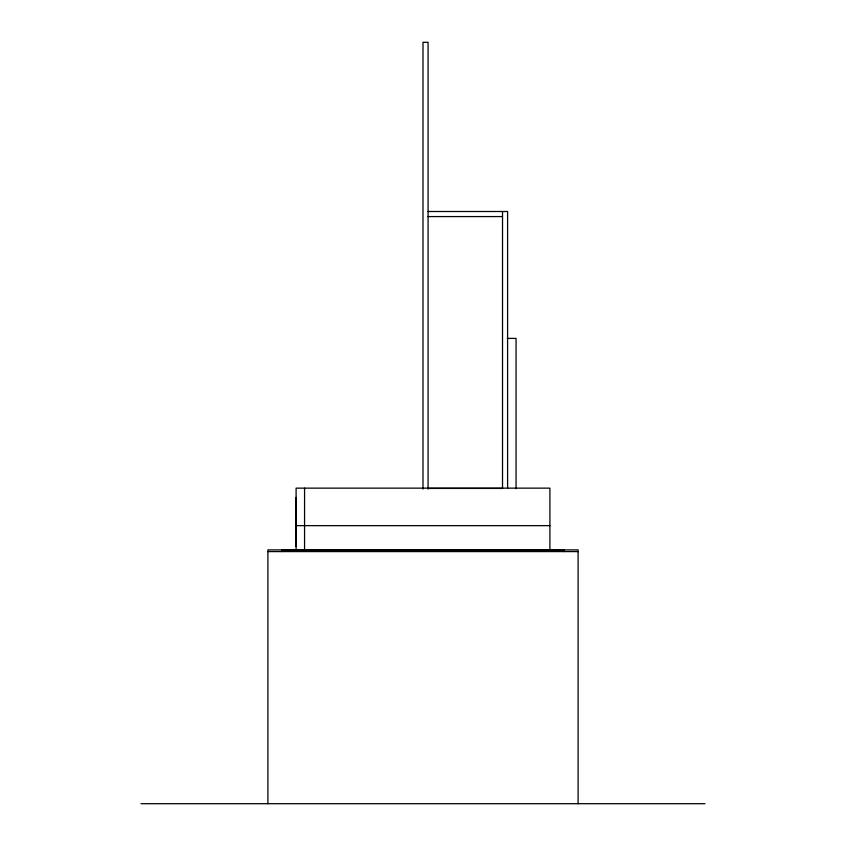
<?xml version="1.0" encoding="UTF-8"?>
<svg xmlns="http://www.w3.org/2000/svg" width="846" height="846" viewBox="0 0 846 846"><rect width="100%" height="100%" fill="white"/><g stroke="black" fill="none" stroke-linecap="round" stroke-linejoin="round"><path stroke-width="1.27" d="M428.076 211.5L507.6 211.5L507.6 488.227M428.076 216.576L502.524 216.576M507.283 338.4L516.06 338.4L516.06 488.734M428.076 488.428L502.524 488.428M296.1 497.448L296.1 546.505M296.1 525.652L549.9 525.652M282.004 550.186L563.996 550.186M267.896 551.592L578.104 551.592M140.996 803.7L705.004 803.7M578.104 803.7L578.104 549.9L267.896 549.9L267.896 803.7M563.996 549.9L563.996 551.592M549.9 550.186L549.9 488.142L296.1 488.142L296.1 550.186M502.524 211.5L502.524 488.227M428.076 489.094L428.076 42.3L423 42.3L423 489.094M304.56 488.142L304.56 550.186M282.004 549.9L282.004 551.592"/></g></svg>
